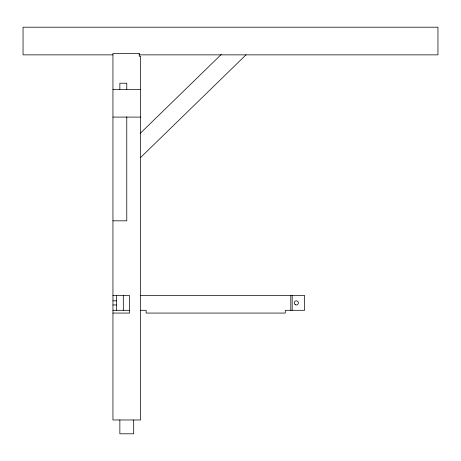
<?xml version="1.0" encoding="UTF-8"?>
<svg xmlns="http://www.w3.org/2000/svg" width="461" height="461" viewBox="0 0 461 461"><rect width="100%" height="100%" fill="white"/><g stroke="black" fill="none" stroke-linecap="round" stroke-linejoin="round"><path stroke-width="0.69" d="M140.184 133.413L221.222 54.479M140.605 157.524L246.065 54.801M112.945 54.859L23.05 54.859L23.05 27.199L437.95 27.199L437.95 54.859L139.222 54.859M112.945 89.434L140.605 89.434M112.945 117.094L140.605 117.094M112.945 220.819L126.775 220.819L126.775 116.76M112.945 295.501L129.541 295.501L129.541 313.065L112.945 313.065M140.605 295.501L304.629 295.501L304.629 310.299L285.267 310.299L285.267 313.065L146.137 313.065L146.137 310.299L140.605 310.299M112.945 300.826L116.403 300.826M112.945 304.975L116.403 304.975M112.945 310.299L129.541 310.299M292.182 295.501L292.182 310.299M290.799 295.501L290.799 310.299M133.69 419.971L133.69 433.801L119.86 433.801L119.86 419.971M126.775 89.434L126.775 83.211L119.86 83.211L119.86 89.434M123.318 295.501L123.318 310.299M116.403 295.501L116.403 310.299M139.222 53.476L112.945 53.476L112.945 419.971L140.605 419.971L140.605 56.242L139.222 56.242L139.222 53.476M295.294 304.698A2.075 2.075 0 0 0 298.405 302.9A2.075 2.075 0 0 0 295.294 301.102A2.075 2.075 0 0 0 295.294 304.698"/></g></svg>
